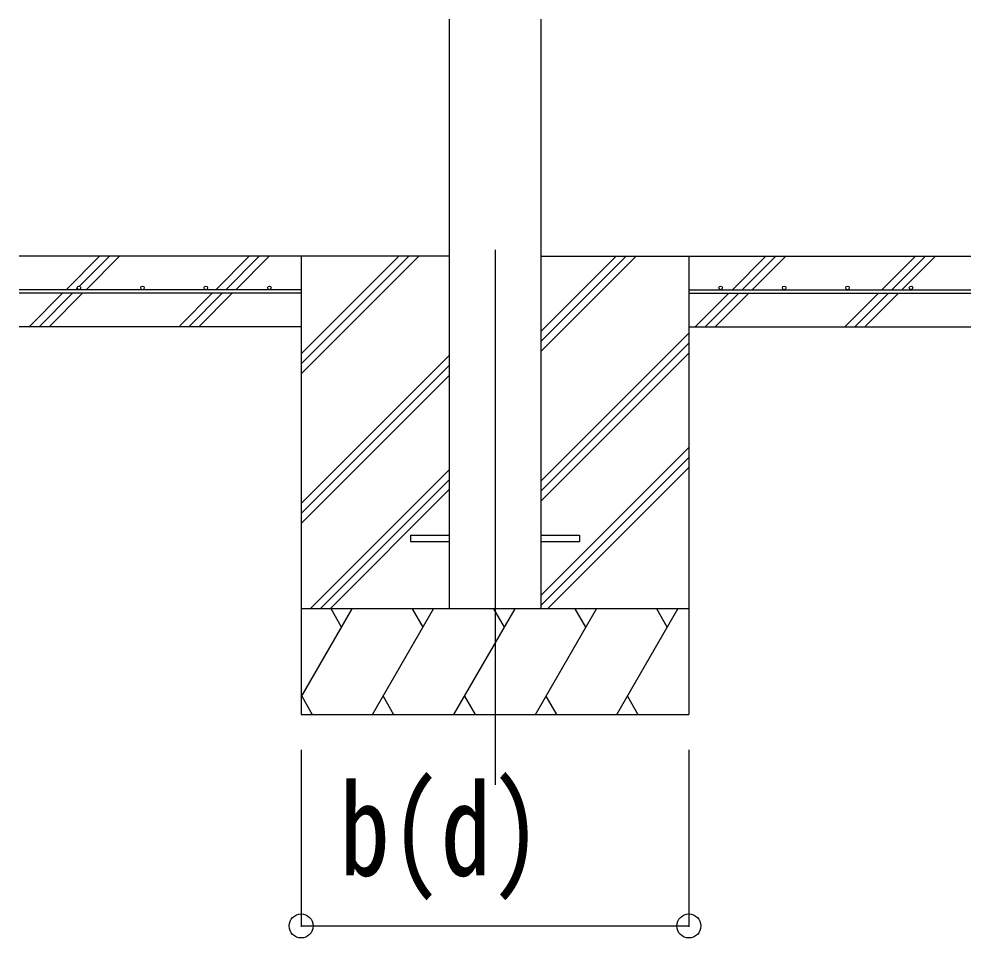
# Model space of a CAD drawing. Units: millimetres, scale not verified. Extents: x -16820 to 16820, y -11880 to 11880.
# Drawn here: x -11634 to -10284, y -5664 to -4361 of the extents above; entities that cross this region are included whole.
import ezdxf
from ezdxf.enums import TextEntityAlignment as Align

# ---------------------------------------------------------------- set-up
doc = ezdxf.new("R2010")
doc.units = ezdxf.units.MM
doc.header["$LTSCALE"] = 50
for name, color, linetype in [('0-3_YKK_12', 2, 'Continuous'), ('0-4_YKK_13', 4, 'Continuous'), ('0-5_YKK_A1', 4, 'Continuous'), ('0-6_YKK_D', 6, 'Continuous')]:
    doc.layers.add(name, color=color, linetype=linetype)
doc.styles.add('ＭＳ ゴシック', font='')
doc.styles.get('ＭＳ ゴシック').set_extended_font_data('MS Gothic')

msp = doc.modelspace()

# ---------------------------------------------------------------- linework, layer by layer
at = {"layer": '0-3_YKK_12'}
msp.add_line((-10958.92, -4687.79), (-10958.92, -5447), dxfattribs=at)
at = {"layer": '0-4_YKK_13'}
for p, q in [((-11078.72, -5092.5), (-11078.72, -5101.5)), ((-11078.72, -5092.5), (-11023.92, -5092.5)), ((-11078.72, -5101.5), (-11023.92, -5101.5)), ((-10893.92, -5092.5), (-10839.12, -5092.5)), ((-10893.92, -5101.5), (-10839.12, -5101.5)), ((-10839.12, -5092.5), (-10839.12, -5101.5))]:
    msp.add_line(p, q, dxfattribs=at)
at = {"layer": '0-5_YKK_A1'}
for p, q in [((-11023.92, -4360.65), (-11023.92, -5197)), ((-10893.92, -4360.65), (-10893.92, -5197)), ((-11023.92, -4697), (-11633.92, -4697)), ((-11567.09, -4744.5), (-11519.59, -4697)), ((-11548.09, -4739.64), (-11505.45, -4697)), ((-11538.8, -4744.5), (-11491.3, -4697)), ((-11354.96, -4744.5), (-11307.46, -4697)), ((-11340.81, -4744.5), (-11293.31, -4697)), ((-11326.67, -4744.5), (-11279.17, -4697)), ((-11233.92, -4697), (-11233.92, -5347)), ((-11233.92, -4863.88), (-11067.04, -4697)), ((-11233.92, -4849.74), (-11081.18, -4697)), ((-11233.92, -4835.6), (-11095.32, -4697)), ((-10893.92, -4832.25), (-10758.67, -4697)), ((-10893.92, -4818.11), (-10772.81, -4697)), ((-10893.92, -4803.96), (-10786.96, -4697)), ((-10893.92, -4697), (-10283.92, -4697)), ((-10683.92, -4697), (-10683.92, -5347)), ((-10622.32, -4744.5), (-10574.82, -4697)), ((-10608.18, -4744.5), (-10560.68, -4697)), ((-10594.04, -4744.5), (-10546.54, -4697)), ((-10410.19, -4744.5), (-10362.69, -4697)), ((-10396.05, -4744.5), (-10348.55, -4697)), ((-10381.91, -4744.5), (-10334.41, -4697)), ((-11233.92, -4744.5), (-11633.92, -4744.5)), ((-11233.92, -4749.5), (-11633.92, -4749.5)), ((-11619.59, -4797), (-11572.09, -4749.5)), ((-11605.45, -4797), (-11557.95, -4749.5)), ((-11591.3, -4797), (-11543.8, -4749.5)), ((-11552.95, -4744.5), (-11551.28, -4742.83)), ((-11406.05, -4795.6), (-11359.96, -4749.5)), ((-11393.31, -4797), (-11345.81, -4749.5)), ((-11379.17, -4797), (-11331.67, -4749.5)), ((-11233.92, -4744.5), (-11233.92, -4749.5)), ((-10683.92, -4744.5), (-10283.92, -4744.5)), ((-10683.92, -4744.5), (-10683.92, -4749.5)), ((-10683.92, -4749.5), (-10283.92, -4749.5)), ((-10674.82, -4797), (-10627.32, -4749.5)), ((-10660.68, -4797), (-10613.18, -4749.5)), ((-10646.54, -4797), (-10599.04, -4749.5)), ((-10462.69, -4797), (-10415.19, -4749.5)), ((-10448.55, -4797), (-10401.05, -4749.5)), ((-10434.41, -4797), (-10386.91, -4749.5)), ((-11233.92, -4797), (-11633.92, -4797)), ((-10683.92, -4797), (-10283.92, -4797)), ((-10893.92, -5016.09), (-10683.92, -4806.1)), ((-10893.92, -5030.24), (-10683.92, -4820.24)), ((-11233.92, -5047.73), (-11023.92, -4837.73)), ((-10893.92, -5044.38), (-10683.92, -4834.38)), ((-11233.92, -5061.87), (-11023.92, -4851.87)), ((-11233.92, -5076.01), (-11023.92, -4866.01)), ((-10893.92, -5178.22), (-10683.92, -4968.23)), ((-10893.92, -5192.37), (-10683.92, -4982.37)), ((-11221.06, -5197), (-11023.92, -4999.86)), ((-10884.41, -5197), (-10683.92, -4996.51)), ((-11206.92, -5197), (-11023.92, -5014)), ((-11192.78, -5197), (-11023.92, -5028.14)), ((-10683.92, -5197), (-11233.92, -5197)), ((-11233.92, -5322.45), (-11161.49, -5197)), ((-11176.49, -5222.98), (-11191.49, -5197)), ((-11132.62, -5347), (-11046.02, -5197)), ((-11061.02, -5222.98), (-11076.02, -5197)), ((-11017.15, -5347), (-10930.55, -5197)), ((-10945.55, -5222.98), (-10960.55, -5197)), ((-10901.68, -5347), (-10815.08, -5197)), ((-10830.08, -5222.98), (-10845.08, -5197)), ((-10786.21, -5347), (-10699.61, -5197)), ((-10714.61, -5222.98), (-10729.61, -5197)), ((-11233.1, -5321.02), (-11218.1, -5347)), ((-11117.63, -5321.02), (-11102.63, -5347)), ((-11002.16, -5321.02), (-10987.16, -5347)), ((-10886.68, -5321.02), (-10871.69, -5347)), ((-10771.22, -5321.02), (-10756.22, -5347)), ((-11233.92, -5347), (-10683.92, -5347))]:
    msp.add_line(p, q, dxfattribs=at)
for centre in [(-11548.92, -4742), (-11458.92, -4742), (-11368.92, -4742), (-11278.92, -4742), (-10638.92, -4742), (-10548.92, -4742), (-10458.92, -4742), (-10368.92, -4742)]:
    msp.add_circle(centre, 2.5, dxfattribs=at)
at = {"layer": '0-6_YKK_D'}
for p, q in [((-11233.92, -5397), (-11233.92, -5648)), ((-10683.92, -5397), (-10683.92, -5648)), ((-11233.92, -5647), (-10683.92, -5647))]:
    msp.add_line(p, q, dxfattribs=at)
for centre in [(-11233.92, -5647), (-10683.92, -5647)]:
    msp.add_circle(centre, 17, dxfattribs=at)

# ---------------------------------------------------------------- texts
at = {"layer": '0-6_YKK_D', "style": 'ＭＳ ゴシック', "width": 0.8}
msp.add_text('b(d)', height=132, dxfattribs=at).set_placement((-11179.72, -5615), align=Align.BOTTOM_LEFT)

doc.saveas('drawing.dxf')
